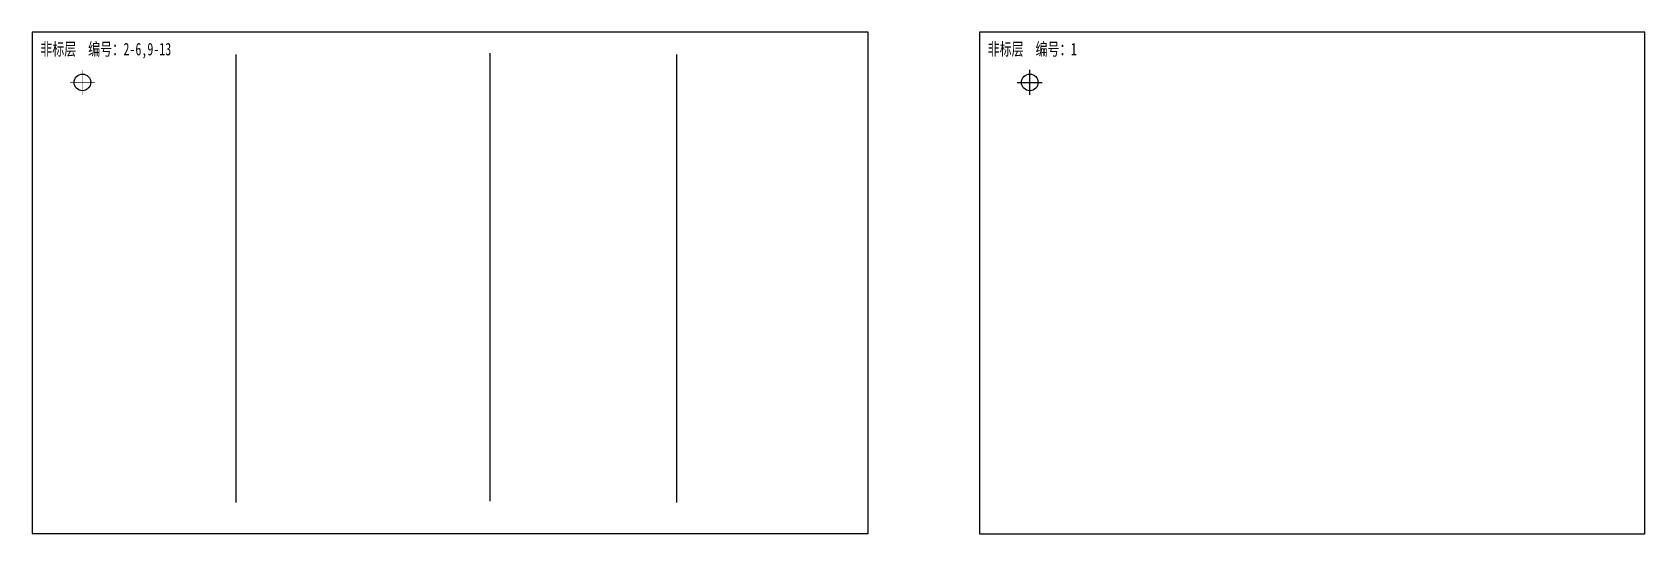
# Model space of a CAD drawing. Header units: millimetres. Extents: x 34890 to 227779, y 33408 to 93426.
import ezdxf
from ezdxf.enums import TextEntityAlignment as Align

# ---------------------------------------------------------------- set-up
doc = ezdxf.new("R2010")
doc.units = ezdxf.units.MM
doc.header["$LTSCALE"] = 1000
doc.layers.add('AD-FLOOR-AREA', color=1, linetype='Continuous')
doc.layers.add('AI-楼层框线', color=1, linetype='Continuous')
doc.styles.add('TH-STYLE1', font='STFANGSO.TTF', dxfattribs={"width": 0.7})

# ---------------------------------------------------------------- blocks, each defined once
blk = doc.blocks.new('*U2')
at = {"layer": 'AD-FLOOR-AREA'}
for p, q in [((24345, -2681), (24345, -56296)), ((54723, -2512), (54723, -56126)), ((77079, -2681), (77079, -56296))]:
    blk.add_line(p, q, dxfattribs=at)
blk.add_lwpolyline([(0, -60000), (100000, -60000), (100000, 0), (0, 0)], close=True, dxfattribs=at)
at = {"layer": 'AD-FLOOR-AREA', "const_width": 50}
for points in [[(6000, -7500), (6000, -4500)], [(4500, -6000), (7500, -6000)]]:
    blk.add_lwpolyline(points, dxfattribs=at)
at = {"layer": 'AD-FLOOR-AREA'}
blk.add_circle((6000, -6000), 1000, dxfattribs=at)
at = {"layer": 'AD-FLOOR-AREA', "style": 'TH-STYLE1', "width": 0.7}
blk.add_text('非标层  编号：', height=1500, dxfattribs=at).set_placement((963, -2768))
blk.add_attdef('楼层编号', text='', height=1500, dxfattribs=at).set_placement((10911, -1267), align=Align.TOP_LEFT)
blk = doc.blocks.new('*U4')
at = {"layer": 'AD-FLOOR-AREA'}
blk.add_lwpolyline([(0, -60018), (79562, -60018), (79562, 0), (0, 0)], close=True, dxfattribs=at)
for points in [[(6000, -7500), (6000, -4500)], [(4500, -6000), (7500, -6000)]]:
    blk.add_lwpolyline(points, dxfattribs=at)
blk.add_circle((6000, -6000), 1000, dxfattribs=at)
at = {"layer": 'AD-FLOOR-AREA', "style": 'TH-STYLE1', "width": 0.7}
blk.add_text('非标层  编号：', height=1500, dxfattribs=at).set_placement((963, -2768))
blk.add_attdef('非标层编号', text='', height=1500, dxfattribs=at).set_placement((10911, -1267), align=Align.TOP_LEFT)

msp = doc.modelspace()

# ---------------------------------------------------------------- block references
at = {"layer": 'AD-FLOOR-AREA'}
msp.add_blockref('*U4', (148217, 93426), dxfattribs=at).add_auto_attribs({'非标层编号': '1'})
at = {"layer": 'AI-楼层框线'}
msp.add_blockref('*U2', (34890, 93426), dxfattribs=at).add_auto_attribs({'楼层编号': '2-6,9-13'})

doc.saveas('drawing.dxf')
